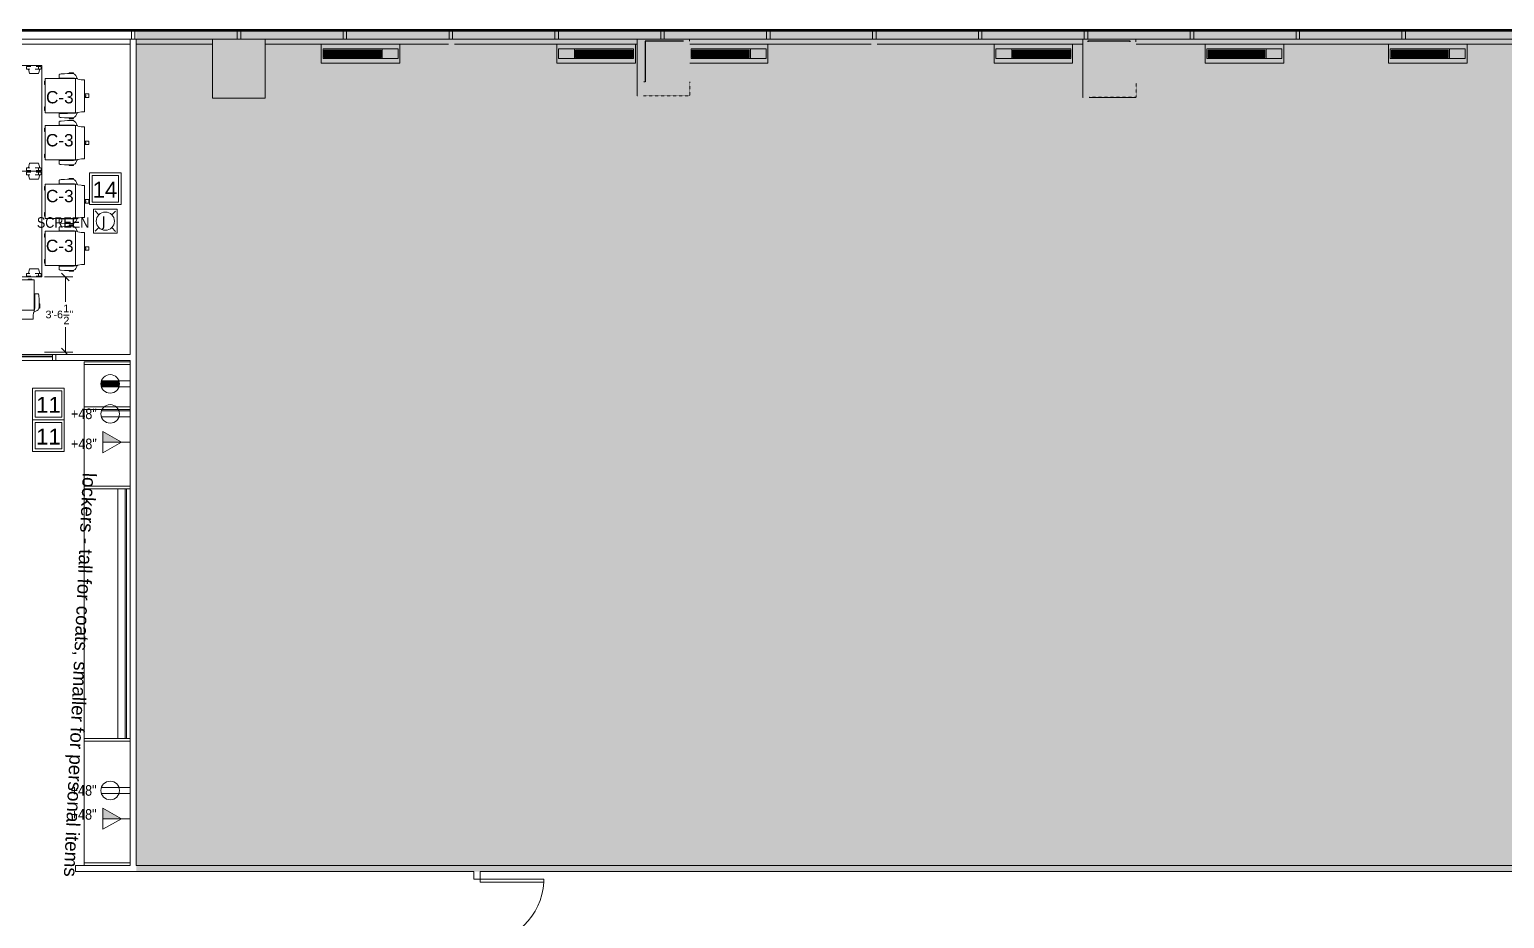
# Model space of a CAD drawing. Header units: inches. Extents: x 1 to 3921, y -2183 to 193.
# Drawn here: x 1718 to 2554, y -1319 to -815 of the extents above; entities that cross this region are included whole.
import ezdxf

# ---------------------------------------------------------------- set-up
doc = ezdxf.new("R2010")
doc.units = ezdxf.units.IN
doc.header["$MEASUREMENT"] = 0
doc.linetypes.add('IMPORT-DEMO LINES', pattern=[0.0625, 0.03125, -0.03125])
for name, color, linetype, lineweight in [('8260 Willow Oaks_dwg _2_', 8, 'Continuous', 9), ('A-ANNO-NOTE', 131, 'Continuous', 20), ('A-COLS', 52, 'Continuous', 13), ('A-DETL-GENF', 92, 'Continuous', 9), ('A-DIMS', 7, 'Continuous', 9), ('A-DOOR', 31, 'Continuous', 9), ('A-DOOR-FRAM', 31, 'Continuous', 9), ('A-FURN-P-SEAT', 7, 'Continuous', 9), ('A-FURN-P-TABLE', 7, 'Continuous', 9), ('A-GLAZ', 151, 'Continuous', 9), ('A-WALL', 113, 'Continuous', 50), ('Cougaar_Furn Plan_V01_1_dwg', 8, 'Continuous', 9), ('E-COMM-IDEN', 2, 'Continuous', 9), ('E-ELEC-FIXT-IDEN', 2, 'Continuous', 9), ('E-FURN-EXISTING', 7, 'Continuous', 9), ('I-WALL', 2, 'Continuous', 9), ('LEVEL 07 BB', 7, 'Continuous', 9), ('Q-CASE', 31, 'Continuous', 9)]:
    doc.layers.add(name, color=color, linetype=linetype, lineweight=lineweight)
doc.styles.add('Arial', font='arial.ttf', dxfattribs={"height": 6.966241})
doc.styles.add('Arial_2', font='arial.ttf', dxfattribs={"height": 7.649326})
doc.styles.add('Arial_6', font='arial.ttf', dxfattribs={"height": 4.32})
doc.styles.add('Arial_7', font='arial.ttf', dxfattribs={"height": 9})
doc.styles.add('Arial_9', font='arial.ttf', dxfattribs={"width": 0.85, "height": 6})
doc.styles.add('Tahoma', font='tahoma.ttf', dxfattribs={"height": 6})

# ---------------------------------------------------------------- blocks, each defined once
blk = doc.blocks.new('Cougaar_Furn Plan_V01_1_dwg_T-2-2613230-New Construction - Tel_Data_Elec Plan')
at = {"layer": 'A-FURN-P-TABLE'}
for p, q in [((-29.25, -0.46), (-26.65, -0.46)), ((-28.14, -2.04), (-29.25, -2.04)), ((-26.1, -2.04), (-28.15, -2.04)), ((-3.78, -2.04), (-1.73, -2.04)), ((-0.63, -0.46), (-3.23, -0.46)), ((-1.74, -2.04), (-0.63, -2.04)), ((-28.14, -57.84), (-29.25, -57.84)), ((-26.1, -57.84), (-28.15, -57.84)), ((-3.78, -57.84), (-1.73, -57.84)), ((-1.74, -57.84), (-0.63, -57.84)), ((-29.25, -59.42), (-26.65, -59.42)), ((-0.63, -59.42), (-3.23, -59.42))]:
    blk.add_line(p, q, dxfattribs=at)
at = {"layer": 'A-FURN-P-TABLE', "flags": 128}
blk.add_lwpolyline([(-29.88, 0), (-29.88, -59.88), (0, -59.88), (0, 0)], close=True, dxfattribs=at)
for points in [[(-22.23, -2.04), (-22.94, -4.53), (-27.94, -4.53), (-28.65, -2.04)], [(-23.65, -0.46), (-21.06, -0.46), (-21.06, -2.04), (-23.1, -2.04)], [(-6.23, -0.46), (-8.82, -0.46), (-8.82, -2.04), (-6.78, -2.04)], [(-7.65, -2.04), (-6.94, -4.53), (-1.94, -4.53), (-1.23, -2.04)], [(-22.23, -57.84), (-22.94, -55.35), (-27.94, -55.35), (-28.65, -57.84)], [(-23.65, -59.42), (-21.06, -59.42), (-21.06, -57.84), (-23.1, -57.84)], [(-6.23, -59.42), (-8.82, -59.42), (-8.82, -57.84), (-6.78, -57.84)], [(-7.65, -57.84), (-6.94, -55.35), (-1.94, -55.35), (-1.23, -57.84)]]:
    blk.add_lwpolyline(points, dxfattribs=at)
at = {"layer": 'A-FURN-P-TABLE'}
for centre, start, end in [((-27.87, -1.25), 150.22748, 209.77252), ((-29.52, -1.25), 330.22747, 29.77253), ((-0.36, -1.25), 150.22748, 209.77252), ((-2.01, -1.25), 330.22747, 29.77253), ((-27.87, -58.63), 150.22748, 209.77252), ((-29.52, -58.63), 330.22747, 29.77253), ((-0.36, -58.63), 150.22748, 209.77252), ((-2.01, -58.63), 330.22747, 29.77253)]:
    blk.add_arc(centre, 1.59, start, end, dxfattribs=at)
blk = doc.blocks.new('Cougaar_Furn Plan_V01_1_dwg_C-2-2613219-New Construction - Tel_Data_Elec Plan')
at = {"layer": 'A-FURN-P-SEAT'}
for p, q in [((-7.94, 8.91), (-5.9, -10.4)), ((-2.34, 9.79), (-2.3, 9.51)), ((-1.37, 9.71), (-1.35, 9.9)), ((-0.24, -10.09), (-0.26, -9.81)), ((0.69, -9.81), (0.75, -9.99))]:
    blk.add_line(p, q, dxfattribs=at)
at = {"layer": 'A-FURN-P-SEAT', "flags": 128}
blk.add_lwpolyline([(-11.13, -10.3), (-9.86, -10.16), (-9.3, -10.14), (-7.26, -10.22), (-7.02, -10.52), (11.13, -8.61), (9.09, 10.71), (-9.12, 8.79), (-9.24, 8.5), (-11.26, 7.98), (-13.04, 7.79)], close=True, dxfattribs=at)
for points in [[(-9.01, 8.8), (-8.75, 9.77), (-8.45, 10.56), (-8.1, 11.06), (-7.77, 11.39), (-7.37, 11.65), (-6.3, 11.96), (-5.87, 12.02), (-3.72, 12.2), (-2.14, 12.29), (-0.27, 12.36), (0.45, 12.36), (0.73, 12.3), (0.86, 12.23), (0.92, 12.15), (1.16, 11.17), (1.23, 10.29), (1.15, 10.17), (-3.45, 9.67), (-5.93, 9.39), (-6.94, 9.28), (-7.38, 9.2), (-7.88, 9.04), (-8.02, 8.91)], [(-4.76, 12.11), (-4.8, 12.46), (-7.17, 12.21), (-7.11, 11.72)], [(9.23, 9.37), (9.58, 9.41), (9.79, 7.42), (9.44, 7.38)], [(9.37, 8.07), (9.48, 8.12), (9.57, 8.24), (9.6, 8.4), (9.54, 8.55), (9.43, 8.65), (9.3, 8.69)], [(-12.19, -0.28), (-14.51, -0.52), (-14.3, -2.52), (-11.98, -2.27)], [(-12.04, -1.73), (-12.36, -1.76), (-12.6, -1.72), (-12.8, -1.57), (-12.87, -1.36), (-12.84, -1.14), (-12.68, -0.94), (-12.45, -0.86), (-12.13, -0.82)], [(10.77, -5.24), (11.13, -5.21), (11.34, -7.19), (10.98, -7.23)], [(10.91, -6.54), (11.02, -6.49), (11.11, -6.37), (11.14, -6.21), (11.08, -6.06), (10.97, -5.96), (10.84, -5.92)], [(-6.97, -10.52), (-6.51, -11.42), (-6.06, -12.12), (-5.61, -12.53), (-5.21, -12.79), (-4.77, -12.96), (-3.65, -13.04), (-3.23, -13.01), (-1.08, -12.74), (0.47, -12.5), (2.32, -12.17), (3.03, -12.02), (3.28, -11.9), (3.39, -11.81)], [(3.39, -11.81), (3.44, -11.72), (3.47, -10.71), (3.36, -9.84), (3.26, -9.74), (-1.35, -10.21), (-3.84, -10.45), (-4.84, -10.55), (-5.29, -10.57), (-5.81, -10.52), (-5.98, -10.42)], [(-2.12, -12.87), (-2.09, -13.22), (-4.46, -13.47), (-4.51, -12.97)]]:
    blk.add_lwpolyline(points, dxfattribs=at)
blk = doc.blocks.new('Cougaar_Furn Plan_V01_1_dwg__ArchTick-2613229-New Construction - Tel_Data_Elec Plan')
at = {"layer": 'A-DIMS'}
blk.add_line((-0.5, -0.5), (0.5, 0.5), dxfattribs=at)
blk = doc.blocks.new('Cougaar_Furn Plan_V01_1_dwg__ArchTick-V2-New Construction - Tel_Data_Elec Plan')
at = {"layer": 'A-DIMS'}
blk.add_line((-0.5, -0.5), (0.3, 0.3), dxfattribs=at)
blk = doc.blocks.new('Cougaar_Furn Plan_V01_1_dwg-2613217-New Construction - Tel_Data_Elec Plan')
at = {"layer": 'A-DIMS'}
for p, q in [((1719.55, -955.59), (1735.66, -955.59)), ((1731.34, -955.59), (1731.34, -969.62)), ((1731.34, -998.17), (1731.34, -984.14)), ((1719.55, -998.17), (1735.66, -998.17))]:
    blk.add_line(p, q, dxfattribs=at)
for p in [(1718.05, -835.83), (1718.05, -895.71)]:
    blk.add_blockref('Cougaar_Furn Plan_V01_1_dwg_T-2-2613230-New Construction - Tel_Data_Elec Plan', p)
for p, rotation in [((1730.07, -852.88), 173.9720980569829), ((1730.07, -879.56), 173.9720980569829), ((1730.07, -912.76), 173.9720980569829), ((1730.07, -939.44), 173.9720980569829), ((1703.97, -967.4), 83.97209805698292)]:
    blk.add_blockref('Cougaar_Furn Plan_V01_1_dwg_C-2-2613219-New Construction - Tel_Data_Elec Plan', p, dxfattribs=dict(rotation=rotation))
for name, p, xscale, yscale, zscale, rotation in [('Cougaar_Furn Plan_V01_1_dwg__ArchTick-2613229-New Construction - Tel_Data_Elec Plan', (1731.34, -955.59), 4.320000000000001, 4.320000000000001, 4.320000000000001, 90), ('Cougaar_Furn Plan_V01_1_dwg__ArchTick-V2-New Construction - Tel_Data_Elec Plan', (1731.34, -998.17), 4.32, 4.32, 4.32, 270)]:
    blk.add_blockref(name, p, dxfattribs=dict(xscale=xscale, yscale=yscale, zscale=zscale, rotation=rotation))
at = {"lineweight": 9, "insert": (1748.92, -1066.85), "char_height": 7.6493, "width": 273.6332, "attachment_point": 1, "rotation": 267.29637, "line_spacing_factor": 0.941778, "style": 'Arial_2'}
blk.add_mtext('lockers - tall for coats, smaller for personal items', dxfattribs=at)
at = {"layer": 'A-DIMS', "char_height": 4.32, "attachment_point": 1, "line_spacing_factor": 0.941778, "style": 'Arial_6'}
for s, insert, width in [("3'-6", (1720.12, -974.69), 11.7941), ('_', (1730.2, -971.89), 4.0195), ('1', (1730.15, -971.25), 4.0195), ('"', (1733.67, -974.69), 2.5386), ('2', (1730.26, -978.12), 4.0195)]:
    blk.add_mtext(s, dxfattribs=dict(at, insert=insert, width=width))
at = {"layer": 'E-FURN-EXISTING', "char_height": 6.966, "width": 18.6776, "attachment_point": 1, "line_spacing_factor": 0.941778, "style": 'Arial'}
for insert in [(1720.37, -850.23), (1720.32, -874.61), (1720.37, -906.25), (1720.32, -934.49)]:
    blk.add_mtext('C-3', dxfattribs=dict(at, insert=insert))
blk = doc.blocks.new('Single-Flush - 36_ x 84_-2431520-New Construction - Tel_Data_Elec Plan')
at = {"layer": 'A-DOOR', "color": 250, "lineweight": 20}
for p, q in [((16.25, -1.75), (16.25, -37.77)), ((18, -1.75), (16.25, -1.75)), ((18, -1.75), (18, -37.77)), ((18, -37.77), (16.25, -37.77))]:
    blk.add_line(p, q, dxfattribs=at)
at = {"layer": 'A-DOOR'}
blk.add_arc((18, -1.75), 36.07, 180, 267.21884, dxfattribs=at)
blk = doc.blocks.new('Counter Top _No Backsplash_ - Standard Counter Top-2567536-New Construction - Tel_Data_Elec Plan')
at = {"layer": 'Q-CASE', "lineweight": 13}
for p, q in [((-47.26, 0), (-47.26, -25.95)), ((-47.26, -25.95), (24.74, -25.95))]:
    blk.add_line(p, q, dxfattribs=at)
blk = doc.blocks.new('Counter Top _No Backsplash_ - Standard Counter Top-V8-New Construction - Tel_Data_Elec Plan')
at = {"layer": 'Q-CASE', "lineweight": 13}
for p, q in [((-47.26, 0), (-47.26, -25.95)), ((24.74, 0), (24.74, -25.95)), ((-47.26, -25.95), (24.74, -25.95))]:
    blk.add_line(p, q, dxfattribs=at)
blk = doc.blocks.new('Columns 1 - Columns 1-2495298-New Construction - Tel_Data_Elec Plan')
at = {"layer": 'A-COLS', "lineweight": 9}
h = blk.add_hatch(color=55, dxfattribs=at)
h.paths.add_polyline_path([(-344.46, -2150.94), (-338.28, -2144.77), (-338.28, -2115.04), (-368.16, -2115.04), (-368.16, -2117.34), (-369.17, -2117.34), (-369.17, -2147.78), (-360.5, -2147.78), (-354.06, -2141.34), (-347.61, -2147.78)], flags=0)
h.paths.add_polyline_path([(249.67, -2143.52), (255.5, -2137.69), (255.5, -2113.67), (220.65, -2113.67), (220.65, -2140.53), (220.23, -2113.67), (217.01, -2113.67), (217.01, -2140.67), (246.82, -2140.67)], flags=0)
h.paths.add_polyline_path([(-113.19, -2143.52), (-110.22, -2140.54), (-86.7, -2140.54), (-86.7, -2114.54), (-119.32, -2114.54), (-119.32, -2137.38), (-116.16, -2140.54)], flags=0)
h.paths.add_polyline_path([(-585.22, -2121.95), (-578.56, -2115.29), (-578.56, -2080.06), (-607.29, -2080.06), (-607.29, -2117.79), (-601.06, -2117.79), (-595.22, -2111.95), (-589.37, -2117.79)], flags=0)
h.paths.add_polyline_path([(-841.54, -2073), (-819.17, -2073), (-819.17, -2049), (-846.02, -2049), (-846.02, -2068.52), (-843.59, -2070.96)], flags=0)
h.paths.add_polyline_path([(-1068.66, -1845.88), (-1055.93, -1833.15), (-1055.93, -1808.86), (-1085.69, -1808.86), (-1085.69, -1828.86), (-1081.39, -1833.15)], flags=0)
h.paths.add_polyline_path([(-1277.28, -1619.05), (-1276.44, -1619.05), (-1276.44, -1589.05), (-1277.28, -1589.05), (-1277.28, -1587.14), (-1301.28, -1587.14), (-1301.28, -1589.05), (-1309.94, -1589.05), (-1317.71, -1596.83), (-1295.49, -1619.05)], flags=0)
h.paths.add_polyline_path([(-1083.3, -1617.89), (-1058.94, -1617.89), (-1058.94, -1593.96), (-1083.3, -1593.96)], flags=0)
h.paths.add_polyline_path([(-819.99, -1615.25), (-818.48, -1615.25), (-818.48, -1589.87), (-842.8, -1589.87), (-842.8, -1615.25), (-820.03, -1615.25)], flags=0)
h.paths.add_polyline_path([(-603.13, -1613.61), (-578.8, -1612.78), (-578.8, -1591.25), (-603.13, -1591.25), (-603.13, -1612.78)], flags=0)
h.paths.add_polyline_path([(-844.96, -1400.7), (-770.86, -1400.7), (-770.86, -1352.13), (-844.96, -1352.13)], flags=0)
h.paths.add_polyline_path([(-1083.3, -1379.2), (-1059.3, -1379.2), (-1059.3, -1352.54), (-1083.3, -1352.54)], flags=0)
h.paths.add_polyline_path([(-602.86, -1376.13), (-578.86, -1376.13), (-578.86, -1352.13), (-602.86, -1352.13)], flags=0)
h.paths.add_polyline_path([(-1312.55, -1375.07), (-1312.55, -1351.07), (-1313.43, -1351.07), (-1313.43, -1349.42), (-1344.55, -1349.42), (-1344.55, -1375.07), (-1313.43, -1375.07)], flags=0)
h.paths.add_polyline_path([(-1333.32, -1179.82), (-1313.99, -1179.82), (-1313.99, -1178.54), (-1311.93, -1178.54), (-1311.93, -1148.62), (-1333.32, -1148.62), (-1344.55, -1159.85), (-1344.55, -1178.54), (-1337.99, -1178.54), (-1337.99, -1179.82)], flags=0)
h.paths.add_polyline_path([(-1066.36, -921.65), (-1054.31, -921.65), (-1054.31, -892.1), (-1066.36, -880.04), (-1096.08, -909.76), (-1084.18, -921.65)], flags=0)
h.paths.add_polyline_path([(-843.09, -889.56), (-813.47, -889.56), (-813.47, -857.49), (-823.93, -847.03), (-829.95, -853.04), (-843.09, -853.04), (-843.09, -865.56), (-843.73, -865.56), (-843.73, -889.56)], flags=0)
h.paths.add_polyline_path([(-577.38, -853.79), (-577.38, -820.29), (-607.26, -820.29), (-607.26, -853.79)], flags=0)
at = {"layer": 'A-COLS', "color": 250, "lineweight": 20}
for p, q in [((-577.38, -820.29), (-607.26, -820.29)), ((-607.26, -820.29), (-607.26, -853.79)), ((-577.38, -853.79), (-577.38, -820.29)), ((-607.26, -853.79), (-577.38, -853.79))]:
    blk.add_line(p, q, dxfattribs=at)
blk = doc.blocks.new('Banquette1 - Banquette-2563409-New Construction - Tel_Data_Elec Plan')
at = {"layer": 'Q-CASE', "lineweight": 13}
for p, q in [((1345.95, 1103.35), (1204.48, 1103.35)), ((1345.95, 1084.35), (1204.48, 1084.35)), ((1204.48, 1080.11), (1204.48, 1080.38)), ((1204.48, 1079.39), (1204.48, 1080.11)), ((1345.95, 1080.11), (1204.48, 1080.11)), ((1345.95, 1079.39), (1204.48, 1079.39)), ((1345.95, 1080.38), (1345.95, 1080.11)), ((1345.95, 1080.11), (1345.95, 1079.39))]:
    blk.add_line(p, q, dxfattribs=at)
blk = doc.blocks.new('Counter Top _No Backsplash_ - Standard Counter Top-2567741-New Construction - Tel_Data_Elec Plan')
at = {"layer": 'Q-CASE', "lineweight": 13}
for p, q in [((-47.26, 0), (-47.26, -25.95)), ((-45.8, 0), (-45.8, -25.95))]:
    blk.add_line(p, q, dxfattribs=at)
blk = doc.blocks.new('Counter Top _No Backsplash_ - Standard Counter Top-V10-New Construction - Tel_Data_Elec Plan')
at = {"layer": 'Q-CASE', "lineweight": 13}
for p, q in [((-47.26, 0), (-47.26, -25.95)), ((-45.8, 0), (-45.8, -2)), ((-45.8, -2.98), (-45.8, -25.95))]:
    blk.add_line(p, q, dxfattribs=at)
blk = doc.blocks.new('Counter Top _No Backsplash_ - Standard Counter Top-V11-New Construction - Tel_Data_Elec Plan')
at = {"layer": 'Q-CASE', "lineweight": 13}
for p, q in [((-47.26, 0), (-47.26, -2)), ((-47.26, -2.98), (-47.26, -25.95)), ((-45.8, 0), (-45.8, -25.95))]:
    blk.add_line(p, q, dxfattribs=at)
blk = doc.blocks.new('Counter Top _No Backsplash_ - Standard Counter Top-V12-New Construction - Tel_Data_Elec Plan')
at = {"layer": 'Q-CASE', "lineweight": 13}
blk.add_line((-47.26, 0), (-47.26, -25.95), dxfattribs=at)
blk = doc.blocks.new('Single-Flush - With Sidelight - 36_ x 94_-2595179-New Construction - Tel_Data_Elec Plan')
at = {"layer": 'A-DOOR', "color": 250, "lineweight": 20}
for p, q in [((-16, 37.75), (-18, 37.75)), ((-18, 1.75), (-18, 37.75)), ((-16, 37.75), (-16, 1.75)), ((-16, 1.75), (-18, 1.75))]:
    blk.add_line(p, q, dxfattribs=at)
at = {"layer": 'A-DOOR'}
blk.add_arc((-18, 1.75), 36, 360, 90, dxfattribs=at)
at = {"layer": 'A-DOOR-FRAM', "color": 250, "lineweight": 20}
blk.add_line((97.66, -1.75), (97.66, 1.75), dxfattribs=at)
at = {"layer": 'A-GLAZ', "color": 250, "lineweight": 20}
for p, q in [((95.66, 0.75), (20, 0.75)), ((20, 0.75), (20, 0.25)), ((20, 0.25), (95.66, 0.25)), ((95.66, 0.25), (95.66, 0.75))]:
    blk.add_line(p, q, dxfattribs=at)
blk = doc.blocks.new('8260 Willow Oaks_dwg _2_-2439531-New Construction - Tel_Data_Elec Plan')
at = {"layer": 'A-WALL', "lineweight": 9}
for points in [[(32681.04, 9743.63), (32702.83, 9743.63), (32702.83, 9766.7), (32681.04, 9766.7), (32681.04, 9766.38)], [(32932.79, 9742.88), (32955.79, 9742.88), (32955.79, 9766.38), (32955.87, 9766.38), (32955.87, 9766.7), (32931.87, 9766.7), (32931.87, 9766.38), (32932.79, 9766.38)]]:
    blk.add_hatch(color=7, dxfattribs=at).paths.add_polyline_path(points, flags=0)
at = {"layer": 'A-WALL', "color": 250, "linetype": 'IMPORT-DEMO LINES', "lineweight": 20}
blk.add_line((32681.04, 9743.63), (32680.16, 9743.63), dxfattribs=at)
at = {"layer": 'A-WALL', "color": 10, "lineweight": 30, "flags": 128}
for points in [[(32702.83, 9766.7), (32681.04, 9766.7), (32681.04, 9743.63)], [(32955.87, 9766.38), (32955.87, 9766.7), (32931.87, 9766.7), (32931.87, 9766.38)]]:
    blk.add_lwpolyline(points, dxfattribs=at)
at = {"layer": 'A-WALL', "color": 250, "linetype": 'IMPORT-DEMO LINES', "lineweight": 20, "flags": 128}
for points in [[(32680.16, 9735.63), (32706.33, 9735.63), (32706.33, 9743.63)], [(32932.79, 9734.88), (32959.29, 9734.88), (32959.29, 9742.88)]]:
    blk.add_lwpolyline(points, dxfattribs=at)
at = {"layer": 'LEVEL 07 BB'}
for p, q in [((32389.94, 9767.78), (32389.94, 9772.28)), ((32391.94, 9767.78), (32391.94, 9772.28)), ((32449.94, 9767.78), (32449.94, 9772.28)), ((32451.94, 9767.78), (32451.94, 9772.28)), ((32509.94, 9767.78), (32509.94, 9772.28)), ((32511.94, 9767.78), (32511.94, 9772.28)), ((32569.94, 9767.78), (32569.94, 9772.28)), ((32571.94, 9767.78), (32571.94, 9772.28)), ((32629.94, 9767.78), (32629.94, 9772.28)), ((32631.94, 9767.78), (32631.94, 9772.28)), ((32689.94, 9767.78), (32689.94, 9772.28)), ((32691.94, 9767.78), (32691.94, 9772.28)), ((32749.94, 9767.78), (32749.94, 9772.28)), ((32751.94, 9767.78), (32751.94, 9772.28)), ((32809.94, 9767.78), (32809.94, 9772.28)), ((32811.94, 9767.78), (32811.94, 9772.28)), ((32869.94, 9767.78), (32869.94, 9772.28)), ((32871.94, 9767.78), (32871.94, 9772.28)), ((32929.94, 9767.78), (32929.94, 9772.28)), ((32931.94, 9767.78), (32931.94, 9772.28)), ((32989.94, 9767.78), (32989.94, 9772.28)), ((32991.94, 9767.78), (32991.94, 9772.28)), ((33049.94, 9767.78), (33049.94, 9772.28)), ((33051.94, 9767.78), (33051.94, 9772.28)), ((33109.94, 9767.78), (33109.94, 9772.28)), ((33111.94, 9767.78), (33111.94, 9772.28)), ((32392.69, 9767.78), (32435.94, 9767.78)), ((32392.69, 9765.03), (32435.7, 9765.03)), ((32465.81, 9767.78), (33349.2, 9767.78)), ((32466.19, 9765.03), (32569.57, 9765.03)), ((32573.07, 9765.03), (32676.56, 9765.03)), ((32812.61, 9765.03), (32929.19, 9765.03)), ((32959.29, 9765.03), (33262.31, 9765.03)), ((32531.44, 9761.03), (32499.19, 9761.03)), ((32531.44, 9760.53), (32499.19, 9760.53)), ((32531.44, 9760.03), (32499.19, 9760.03)), ((32531.44, 9759.53), (32499.19, 9759.53)), ((32531.44, 9759.03), (32499.19, 9759.03)), ((32531.44, 9758.53), (32499.19, 9758.53)), ((32531.44, 9758.03), (32499.19, 9758.03)), ((32641.69, 9761.03), (32673.94, 9761.03)), ((32641.69, 9760.53), (32673.94, 9760.53)), ((32641.69, 9760.03), (32673.94, 9760.03)), ((32641.69, 9759.53), (32673.94, 9759.53)), ((32641.69, 9759.03), (32673.94, 9759.03)), ((32641.69, 9758.53), (32673.94, 9758.53)), ((32641.69, 9758.03), (32673.94, 9758.03)), ((32740.06, 9761.03), (32707.81, 9761.03)), ((32740.06, 9760.53), (32707.81, 9760.53)), ((32740.06, 9760.03), (32707.81, 9760.03)), ((32740.06, 9759.53), (32707.81, 9759.53)), ((32740.06, 9759.03), (32707.81, 9759.03)), ((32740.06, 9758.53), (32707.81, 9758.53)), ((32740.06, 9758.03), (32707.81, 9758.03)), ((32889.44, 9761.03), (32921.69, 9761.03)), ((32889.44, 9760.53), (32921.69, 9760.53)), ((32889.44, 9760.03), (32921.69, 9760.03)), ((32889.44, 9759.53), (32921.69, 9759.53)), ((32889.44, 9759.03), (32921.69, 9759.03)), ((32889.44, 9758.53), (32921.69, 9758.53)), ((32889.44, 9758.03), (32921.69, 9758.03)), ((33032.31, 9761.03), (33000.06, 9761.03)), ((33032.31, 9760.53), (33000.06, 9760.53)), ((33032.31, 9760.03), (33000.06, 9760.03)), ((33032.31, 9759.53), (33000.06, 9759.53)), ((33032.31, 9759.03), (33000.06, 9759.03)), ((33032.31, 9758.53), (33000.06, 9758.53)), ((33032.31, 9758.03), (33000.06, 9758.03)), ((33136.19, 9761.03), (33103.94, 9761.03)), ((33136.19, 9760.53), (33103.94, 9760.53)), ((33136.19, 9760.03), (33103.94, 9760.03)), ((33136.19, 9759.53), (33103.94, 9759.53)), ((33136.19, 9759.03), (33103.94, 9759.03)), ((33136.19, 9758.53), (33103.94, 9758.53)), ((33136.19, 9758.03), (33103.94, 9758.03))]:
    blk.add_line(p, q, dxfattribs=at)
at = {"layer": 'LEVEL 07 BB', "flags": 128}
for points in [[(33704.33, 9773.28), (32243.72, 9773.28), (32213.87, 9743.43), (32217.48, 9739.82)], [(33704.33, 9772.78), (32243.93, 9772.78), (32215.64, 9744.49)], [(33704.33, 9772.28), (32244.14, 9772.28), (32215.99, 9744.14)], [(32219.26, 9741.05), (32246, 9767.78), (32389.19, 9767.78)], [(32221.21, 9739.1), (32247.14, 9765.03), (32389.19, 9765.03)], [(32706.19, 9766.7), (32706.19, 9767.78), (32676.56, 9767.78), (32676.56, 9735.66), (32676.66, 9735.66)], [(32809.11, 9765.03), (32706.33, 9765.03), (32750.69, 9765.03), (32750.69, 9754.28), (32706.33, 9754.28)], [(32929.29, 9734.78), (32929.19, 9734.78), (32929.19, 9767.78), (32959.06, 9767.78), (32959.06, 9766.38)], [(32959.06, 9734.88), (32959.06, 9734.78), (32932.79, 9734.78)]]:
    blk.add_lwpolyline(points, dxfattribs=at)
for points in [[(32542.06, 9765.03), (32542.06, 9754.28), (32497.56, 9754.28), (32497.56, 9765.03)], [(32631.06, 9765.03), (32631.06, 9754.28), (32675.56, 9754.28), (32675.56, 9765.03)], [(32878.81, 9765.03), (32878.81, 9754.28), (32923.31, 9754.28), (32923.31, 9765.03)], [(33042.94, 9765.03), (33042.94, 9754.28), (32998.44, 9754.28), (32998.44, 9765.03)], [(33146.81, 9765.03), (33146.81, 9754.28), (33102.31, 9754.28), (33102.31, 9765.03)], [(32498.56, 9762.28), (32498.56, 9756.78), (32532.06, 9756.78), (32532.06, 9762.28)], [(32541.06, 9762.28), (32541.06, 9756.78), (32498.56, 9756.78), (32498.56, 9762.28)], [(32499.19, 9761.66), (32499.19, 9757.41), (32531.44, 9757.41), (32531.44, 9761.66)], [(32632.06, 9762.28), (32632.06, 9756.78), (32674.56, 9756.78), (32674.56, 9762.28)], [(32674.56, 9762.28), (32674.56, 9756.78), (32641.06, 9756.78), (32641.06, 9762.28)], [(32673.94, 9761.66), (32673.94, 9757.41), (32641.69, 9757.41), (32641.69, 9761.66)], [(32707.19, 9762.28), (32707.19, 9756.78), (32740.69, 9756.78), (32740.69, 9762.28)], [(32749.69, 9762.28), (32749.69, 9756.78), (32707.19, 9756.78), (32707.19, 9762.28)], [(32707.81, 9761.66), (32707.81, 9757.41), (32740.06, 9757.41), (32740.06, 9761.66)], [(32879.81, 9762.28), (32879.81, 9756.78), (32922.31, 9756.78), (32922.31, 9762.28)], [(32922.31, 9762.28), (32922.31, 9756.78), (32888.81, 9756.78), (32888.81, 9762.28)], [(32921.69, 9761.66), (32921.69, 9757.41), (32889.44, 9757.41), (32889.44, 9761.66)], [(32999.44, 9762.28), (32999.44, 9756.78), (33032.94, 9756.78), (33032.94, 9762.28)], [(33041.94, 9762.28), (33041.94, 9756.78), (32999.44, 9756.78), (32999.44, 9762.28)], [(33000.06, 9761.66), (33000.06, 9757.41), (33032.31, 9757.41), (33032.31, 9761.66)], [(33103.31, 9762.28), (33103.31, 9756.78), (33136.81, 9756.78), (33136.81, 9762.28)], [(33145.81, 9762.28), (33145.81, 9756.78), (33103.31, 9756.78), (33103.31, 9762.28)], [(33103.94, 9761.66), (33103.94, 9757.41), (33136.19, 9757.41), (33136.19, 9761.66)]]:
    blk.add_lwpolyline(points, close=True, dxfattribs=at)
blk = doc.blocks.new('FORM Equipment_Fixture Tag - Square-2534203-New Construction - Tel_Data_Elec Plan')
at = {"layer": 'A-ANNO-NOTE'}
for p, q in [((0.09375, 0.09375), (-0.09375, 0.09375)), ((-0.09375, -0.09375), (-0.09375, 0.09375)), ((0.09375, -0.09375), (0.09375, 0.09375)), ((0.078125, 0.078125), (-0.078125, 0.078125)), ((-0.078125, -0.078125), (-0.078125, 0.078125)), ((0.078125, -0.078125), (0.078125, 0.078125)), ((-0.078125, -0.078125), (0.078125, -0.078125)), ((-0.09375, -0.09375), (0.09375, -0.09375)), ((-0.09375, -0.09375), (0.09375, -0.09375)), ((-0.09375, -0.09375), (0.09375, -0.09375))]:
    blk.add_line(p, q, dxfattribs=at)
blk = doc.blocks.new('FORM Equipment_Fixture Tag - Square-214315-New Construction - Tel_Data_Elec Plan')
at = {"layer": 'A-ANNO-NOTE'}
for p, q in [((-0.09375, 0.09375), (0.09375, 0.09375)), ((-0.09375, 0.09375), (0.09375, 0.09375)), ((-0.09375, 0.09375), (0.09375, 0.09375)), ((-0.09375, 0.09375), (-0.09375, -0.09375)), ((0.09375, 0.09375), (0.09375, -0.09375)), ((-0.078125, 0.078125), (-0.078125, -0.078125)), ((-0.078125, 0.078125), (0.078125, 0.078125)), ((0.078125, 0.078125), (0.078125, -0.078125)), ((0.078125, -0.078125), (-0.078125, -0.078125)), ((0.09375, -0.09375), (-0.09375, -0.09375))]:
    blk.add_line(p, q, dxfattribs=at)

msp = doc.modelspace()

# ---------------------------------------------------------------- hatches: boundary and pattern name
at = {"layer": 'A-ANNO-NOTE', "lineweight": 9}
for points in [[(1769.33, -1016.73), (1769.28, -1014.38), (1758.97, -1016.26)], [(1758.97, -1016.26), (1769.28, -1014.38), (1758.97, -1015.08)], [(1758.97, -1015.08), (1769.28, -1014.38), (1758.99, -1014.96)], [(1769.31, -1016.84), (1769.33, -1016.73), (1758.97, -1016.26)], [(1769.31, -1016.84), (1758.97, -1016.26), (1758.99, -1016.38)], [(1758.99, -1014.96), (1769.14, -1013.93), (1759.07, -1014.5)], [(1758.99, -1014.96), (1769.28, -1014.38), (1769.14, -1013.93)], [(1769.31, -1016.84), (1758.99, -1016.38), (1759.07, -1016.84)], [(1759.07, -1014.5), (1769.14, -1013.93), (1759.13, -1014.27)], [(1759.13, -1017.07), (1769.31, -1016.84), (1759.07, -1016.84)], [(1759.13, -1014.27), (1769.14, -1013.93), (1759.24, -1013.93)], [(1769.25, -1017.07), (1769.31, -1016.84), (1759.13, -1017.07)], [(1769.14, -1017.41), (1769.25, -1017.07), (1759.13, -1017.07)], [(1769.14, -1017.41), (1759.13, -1017.07), (1759.24, -1017.41)], [(1769.33, -1016.73), (1769.35, -1014.73), (1769.28, -1014.38)], [(1769.33, -1016.73), (1769.41, -1015.08), (1769.35, -1014.73)], [(1769.33, -1016.73), (1769.42, -1016.14), (1769.42, -1015.2)], [(1770.52, -1048.67), (1760.06, -1042.67), (1760.06, -1048.67)], [(1770.52, -1262.13), (1760.06, -1256.13), (1760.06, -1262.13)]]:
    msp.add_hatch(color=256, dxfattribs=at).paths.add_polyline_path(points, flags=0)
at = {"layer": 'A-DETL-GENF'}
h = msp.add_hatch(color=9, dxfattribs=at)
h.paths.add_polyline_path([(2885.82, -2183.28), (2921.52, -2147.59), (2927.22, -2153.29), (3090.57, -2153.29), (3090.57, -1616.53), (2806.51, -1616.53), (2806.51, -1637.37), (2782.51, -1637.37), (2782.51, -1616.53), (2650.09, -1616.53), (2650.09, -2113.67), (2684.95, -2113.67), (2684.95, -2137.69), (2679.11, -2143.52), (2676.26, -2140.67), (2670.45, -2140.67), (2670.47, -2142.65), (2711.1, -2183.28)], flags=0)
h.paths.add_polyline_path([(2907.56, -2142.74), (2907.56, -2118.74), (2931.56, -2118.74), (2931.56, -2142.74), (2919.05, -2142.74)], flags=0)
h.paths.add_polyline_path([(3090.57, -1292.13), (3090.57, -814.79), (1778.94, -814.79), (1778.98, -1292.13), (2700.85, -1292.13)], flags=0)
h.paths.add_polyline_path([(2910.5, -854.62), (2907.92, -854.62), (2907.92, -854.48), (2910.5, -854.48), (2910.5, -830.73), (2931.5, -830.73), (2931.5, -830.62), (2931.92, -830.62), (2931.92, -854.62), (2931.5, -854.62)], flags=0)
h.paths.add_polyline_path([(1852.06, -853.79), (1822.19, -853.79), (1822.19, -820.29), (1852.06, -820.29), (1852.06, -837.76)], flags=0)
h.paths.add_polyline_path([(2674.79, -849.92), (2653.92, -849.92), (2653.92, -826.5), (2674.79, -826.5)], flags=0)
h.paths.add_polyline_path([(2319.04, -845.19), (2319.04, -821.69), (2318.12, -821.69), (2318.12, -821.37), (2342.12, -821.37), (2342.12, -821.69), (2342.04, -821.69), (2342.04, -845.19)], flags=0)
h.paths.add_polyline_path([(2089.08, -844.44), (2067.29, -844.44), (2067.29, -821.37), (2089.08, -821.37), (2089.08, -821.69)], flags=0)

# ---------------------------------------------------------------- linework, layer by layer
at = {"layer": 'A-ANNO-NOTE'}
for p, q in [((1768.17, -916.69), (1754.67, -916.69)), ((1754.67, -916.69), (1754.67, -930.19)), ((1757.8, -919.76), (1755.68, -917.63)), ((1765.09, -919.82), (1767.22, -917.7)), ((1768.17, -930.19), (1768.17, -916.69)), ((1757.74, -927.05), (1755.61, -929.17)), ((1765.03, -927.11), (1767.15, -929.24)), ((1754.67, -930.19), (1768.17, -930.19)), ((1769.14, -1013.93), (1759.24, -1013.93)), ((1775.44, -1013.93), (1759.24, -1013.93)), ((1759.24, -1017.41), (1769.14, -1017.41)), ((1775.44, -1017.41), (1759.24, -1017.41)), ((1775.44, -1030.93), (1759.24, -1030.93)), ((1775.44, -1034.41), (1759.24, -1034.41)), ((1760.06, -1042.67), (1760.06, -1048.67)), ((1770.52, -1048.67), (1760.06, -1042.67)), ((1760.06, -1042.67), (1760.06, -1054.67)), ((1770.52, -1048.67), (1760.06, -1042.67)), ((1760.06, -1048.67), (1770.52, -1048.67)), ((1775.44, -1048.67), (1760.06, -1048.67)), ((1770.52, -1048.67), (1760.06, -1054.67)), ((1775.44, -1244.39), (1759.24, -1244.39)), ((1775.44, -1247.87), (1759.24, -1247.87)), ((1760.06, -1256.13), (1760.06, -1262.13)), ((1770.52, -1262.13), (1760.06, -1256.13)), ((1760.06, -1256.13), (1760.06, -1268.13)), ((1770.52, -1262.13), (1760.06, -1256.13)), ((1760.06, -1262.13), (1770.52, -1262.13)), ((1775.44, -1262.13), (1760.06, -1262.13)), ((1770.52, -1262.13), (1760.06, -1268.13))]:
    msp.add_line(p, q, dxfattribs=at)
for centre, radius in [((1761.42, -923.44), 5.16), ((1764.19, -1015.67), 5.25), ((1764.19, -1032.67), 5.25), ((1764.19, -1246.13), 5.25)]:
    msp.add_circle(centre, radius, dxfattribs=at)
for start, end in [(160.62074, 199.37926), (340.62074, 19.37926)]:
    msp.add_arc((1764.19, -1015.67), 5.25, start, end, dxfattribs=at)
at = {"layer": 'I-WALL', "color": 250, "lineweight": 20}
for p, q in [((1775.44, -820.29), (1775.44, -998.92)), ((1778.94, -820.29), (1775.44, -820.29)), ((1778.94, -1288.63), (1778.94, -820.29)), ((1775.44, -998.92), (1731.42, -998.92)), ((1731.42, -998.92), (1731.42, -1002.42)), ((1731.42, -1002.42), (1775.44, -1002.42)), ((1775.44, -1002.42), (1775.44, -1288.63)), ((1775.44, -1288.63), (1744.49, -1288.63)), ((1744.49, -1288.63), (1744.49, -1292.13)), ((1744.49, -1292.13), (1970.34, -1292.13)), ((3090.57, -1288.63), (1778.94, -1288.63)), ((1970.34, -1292.13), (1970.34, -1296.38)), ((1973.84, -1296.38), (1973.84, -1292.13)), ((1973.84, -1292.13), (3090.57, -1292.13)), ((1970.34, -1296.38), (1973.84, -1296.38))]:
    msp.add_line(p, q, dxfattribs=at)
at = {"layer": 'I-WALL', "lineweight": 13}
for p, q in [((1655.76, -998.92), (1731.42, -998.92)), ((1731.42, -1002.42), (1655.76, -1002.42))]:
    msp.add_line(p, q, dxfattribs=at)

# ---------------------------------------------------------------- block references
at = {"layer": '8260 Willow Oaks_dwg _2_', "color": 7}
msp.add_blockref('8260 Willow Oaks_dwg _2_-2439531-New Construction - Tel_Data_Elec Plan', (-30613.75, -10588.08), dxfattribs=at)
at = {"layer": 'A-ANNO-NOTE', "xscale": 96, "yscale": 96, "zscale": 96, "rotation": 180}
msp.add_blockref('FORM Equipment_Fixture Tag - Square-2534203-New Construction - Tel_Data_Elec Plan', (1761.45, -905.08), dxfattribs=at)
at = {"layer": 'A-ANNO-NOTE', "xscale": 96, "yscale": 96, "zscale": 96}
for p in [(1729.2, -1027.06), (1729.2, -1045.06)]:
    msp.add_blockref('FORM Equipment_Fixture Tag - Square-214315-New Construction - Tel_Data_Elec Plan', p, dxfattribs=at)
at = {"layer": 'A-COLS', "lineweight": 9}
msp.add_blockref('Columns 1 - Columns 1-2495298-New Construction - Tel_Data_Elec Plan', (2429.44, 0), dxfattribs=at)
at = {"layer": 'A-DOOR', "lineweight": 13}
msp.add_blockref('Single-Flush - With Sidelight - 36_ x 94_-2595179-New Construction - Tel_Data_Elec Plan', (1635.76, -1000.67), dxfattribs=at)
at = {"layer": 'A-DOOR', "lineweight": 13, "rotation": 89.99999999999993}
msp.add_blockref('Single-Flush - 36_ x 84_-2431520-New Construction - Tel_Data_Elec Plan', (1972.09, -1314.38), dxfattribs=at)
at = {"layer": 'Cougaar_Furn Plan_V01_1_dwg', "color": 7}
msp.add_blockref('Cougaar_Furn Plan_V01_1_dwg-2613217-New Construction - Tel_Data_Elec Plan', (7.44, 0.54), dxfattribs=at)
at = {"layer": 'Q-CASE', "lineweight": 13}
for name, p, rotation in [('Counter Top _No Backsplash_ - Standard Counter Top-V8-New Construction - Tel_Data_Elec Plan', (1775.44, -1050.43), 269.9999999999995), ('Counter Top _No Backsplash_ - Standard Counter Top-2567741-New Construction - Tel_Data_Elec Plan', (1775.44, -1050.43), 269.9999999999995), ('Counter Top _No Backsplash_ - Standard Counter Top-2567741-New Construction - Tel_Data_Elec Plan', (1775.44, -1075.89), 269.9999999999995), ('Counter Top _No Backsplash_ - Standard Counter Top-V10-New Construction - Tel_Data_Elec Plan', (1775.44, -1120.97), 269.9999999999995), ('Banquette1 - Banquette-2563409-New Construction - Tel_Data_Elec Plan', (2852.83, -2421.11), 90.00000000000027), ('Counter Top _No Backsplash_ - Standard Counter Top-2567536-New Construction - Tel_Data_Elec Plan', (1775.44, -1263.89), 269.9999999999995), ('Counter Top _No Backsplash_ - Standard Counter Top-V11-New Construction - Tel_Data_Elec Plan', (1775.44, -1263.89), 269.9999999999995), ('Counter Top _No Backsplash_ - Standard Counter Top-V12-New Construction - Tel_Data_Elec Plan', (1775.44, -1334.43), 269.9999999999995)]:
    msp.add_blockref(name, p, dxfattribs=dict(at, rotation=rotation))

# ---------------------------------------------------------------- texts
at = {"layer": 'A-ANNO-NOTE', "lineweight": 9, "attachment_point": 1}
for s, insert, char_height, width, style in [('14', (1754.22, -901.06), 9, 16.968, 'Arial_7'), ('J', (1759.47, -920.67), 6, 3.939, 'Tahoma'), ('11', (1722.18, -1023.03), 9, 16.968, 'Arial_7'), ('11', (1722.18, -1041.03), 9, 16.968, 'Arial_7')]:
    msp.add_mtext(s, dxfattribs=dict(at, insert=insert, char_height=char_height, width=width, style=style))
at = {"layer": 'E-COMM-IDEN', "char_height": 6, "width": 18.0285, "attachment_point": 1, "style": 'Arial_9'}
for insert in [(1741.97, -1046.66), (1741.85, -1256.7)]:
    msp.add_mtext('+48"', dxfattribs=dict(at, insert=insert))
at = {"layer": 'E-ELEC-FIXT-IDEN', "char_height": 6, "attachment_point": 1, "style": 'Arial_9'}
for s, insert, width in [('SCREEN', (1722.64, -921.18), 37.0872), ('+48"', (1741.97, -1029.64), 18.0285), ('+48"', (1741.85, -1243.1), 18.0285)]:
    msp.add_mtext(s, dxfattribs=dict(at, insert=insert, width=width))

doc.saveas('drawing.dxf')
